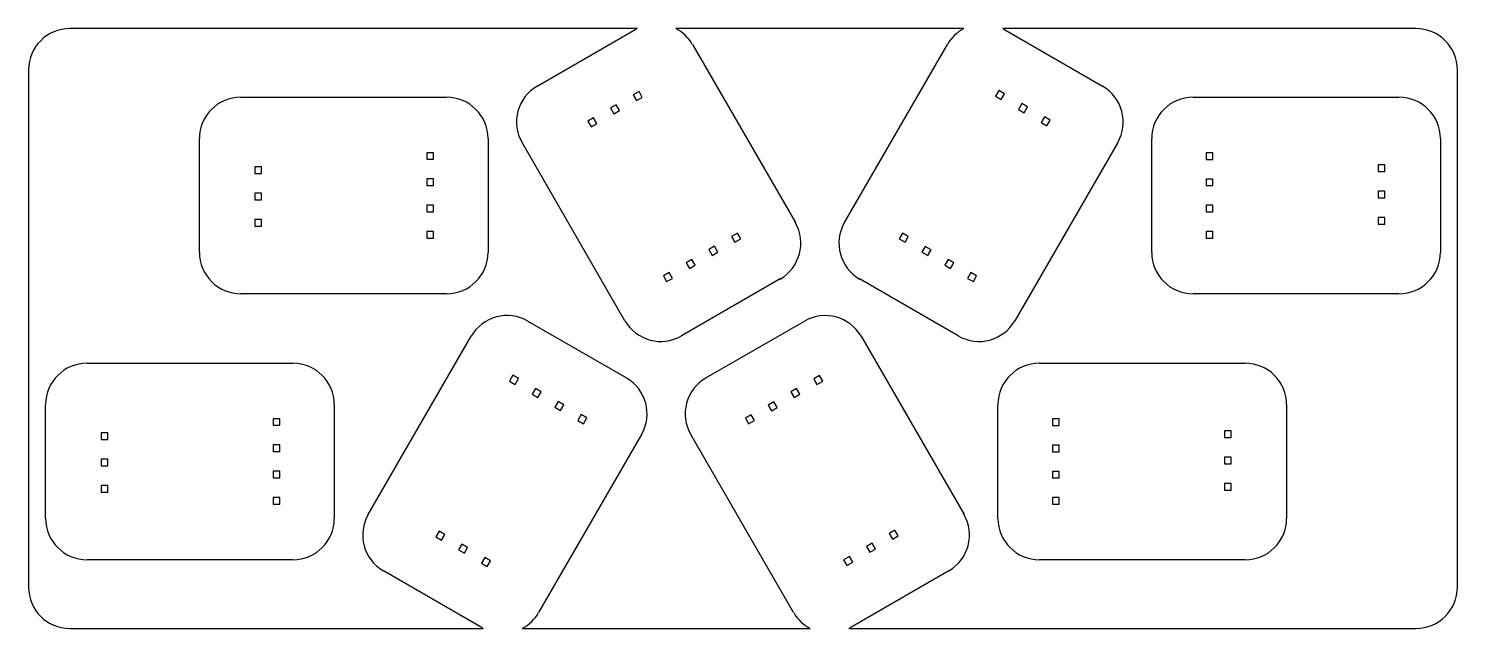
# Model space of a CAD drawing. Header units: millimetres. Extents: x -50 to 88, y -29 to 29.
import ezdxf

# ---------------------------------------------------------------- set-up
doc = ezdxf.new("R2010")
doc.units = ezdxf.units.MM
doc.layers.get('0').update_dxf_attribs({"linetype": 'CONTINUOUS'})

msp = doc.modelspace()

# ---------------------------------------------------------------- linework, layer by layer
for p, q in [((8.54, 29.06), (-46.23, 29.06)), ((-1.11, 23.49), (8.42, 28.99)), ((40.1, 29.06), (12.3, 29.06)), ((83.77, 29.06), (43.86, 29.06)), ((43.98, 29), (53.5, 23.5)), ((13.88, 27.53), (23.83, 10.31)), ((28.57, 10.31), (38.51, 27.53)), ((-50.23, 25.06), (-50.23, -24.94)), ((87.77, -24.94), (87.77, 25.06)), ((-29.73, 22.42), (-9.85, 22.42)), ((62.25, 22.42), (82.13, 22.42)), ((-33.73, 7.42), (-33.73, 18.42)), ((-5.85, 18.42), (-5.85, 7.42)), ((7.37, 0.81), (-2.57, 18.03)), ((54.97, 18.03), (45.03, 0.81)), ((58.25, 7.42), (58.25, 18.42)), ((86.13, 18.42), (86.13, 7.42)), ((22.36, 4.85), (12.84, -0.65)), ((39.56, -0.65), (30.04, 4.85)), ((-9.85, 3.42), (-29.73, 3.42)), ((82.13, 3.42), (62.25, 3.42)), ((-2.01, 0.78), (7.51, -4.72)), ((15.19, -4.72), (24.71, 0.78)), ((-17.42, -17.91), (-7.48, -0.69)), ((30.18, -0.69), (40.12, -17.91)), ((-44.58, -3.3), (-24.7, -3.3)), ((47.4, -3.3), (67.28, -3.3)), ((-48.58, -18.3), (-48.58, -7.3)), ((-20.7, -7.3), (-20.7, -18.3)), ((43.4, -18.3), (43.4, -7.3)), ((71.28, -7.3), (71.28, -18.3)), ((8.98, -10.19), (-0.97, -27.41)), ((23.66, -27.41), (13.72, -10.19)), ((-24.7, -22.3), (-44.58, -22.3)), ((-6.43, -28.87), (-15.96, -23.37)), ((38.65, -23.37), (29.13, -28.87)), ((67.28, -22.3), (47.4, -22.3)), ((-46.23, -28.94), (-6.31, -28.94)), ((-2.55, -28.94), (25.25, -28.94)), ((29.01, -28.94), (83.77, -28.94))]:
    msp.add_line(p, q)
for points in [[(8.5, 22.09), (9.05, 22.41), (8.73, 22.97), (8.18, 22.65)], [(43.72, 22.19), (44.04, 22.75), (43.49, 23.07), (43.17, 22.51)], [(5.98, 21.38), (6.3, 20.82), (6.85, 21.14), (6.53, 21.7)], [(45.69, 21.8), (45.37, 21.24), (45.92, 20.92), (46.24, 21.48)], [(4.65, 19.87), (4.33, 20.43), (3.78, 20.11), (4.1, 19.55)], [(47.57, 19.97), (48.12, 19.65), (48.44, 20.21), (47.89, 20.53)], [(-11.76, 17.06), (-11.76, 16.42), (-11.12, 16.42), (-11.12, 17.06)], [(64.16, 16.41), (64.16, 17.05), (63.52, 17.05), (63.52, 16.41)], [(-27.72, 15.04), (-27.72, 15.68), (-28.36, 15.68), (-28.36, 15.04)], [(80.12, 15.24), (80.76, 15.24), (80.76, 15.88), (80.12, 15.88)], [(-11.76, 13.88), (-11.12, 13.88), (-11.12, 14.52), (-11.76, 14.52)], [(64.16, 14.51), (63.52, 14.51), (63.52, 13.87), (64.16, 13.87)], [(-28.36, 12.5), (-27.72, 12.5), (-27.72, 13.14), (-28.36, 13.14)], [(80.76, 13.34), (80.12, 13.34), (80.12, 12.7), (80.76, 12.7)], [(-11.76, 11.34), (-11.12, 11.34), (-11.12, 11.98), (-11.76, 11.98)], [(64.16, 11.97), (63.52, 11.97), (63.52, 11.33), (64.16, 11.33)], [(-27.72, 10.6), (-28.36, 10.6), (-28.36, 9.96), (-27.72, 9.96)], [(80.12, 10.8), (80.12, 10.16), (80.76, 10.16), (80.76, 10.8)], [(-11.76, 9.44), (-11.76, 8.8), (-11.12, 8.8), (-11.12, 9.44)], [(18.23, 9.28), (17.67, 8.96), (17.99, 8.4), (18.55, 8.72)], [(34.74, 8.95), (34.18, 9.27), (33.86, 8.72), (34.42, 8.4)], [(64.16, 8.79), (64.16, 9.43), (63.52, 9.43), (63.52, 8.79)], [(15.47, 7.69), (15.79, 7.13), (16.35, 7.45), (16.03, 8.01)], [(36.38, 8), (36.06, 7.45), (36.62, 7.13), (36.94, 7.68)], [(13.28, 6.42), (13.6, 5.86), (14.15, 6.18), (13.83, 6.74)], [(38.58, 6.73), (38.26, 6.18), (38.82, 5.86), (39.14, 6.41)], [(11.63, 5.47), (11.08, 5.15), (11.4, 4.59), (11.95, 4.91)], [(41.34, 5.14), (40.78, 5.46), (40.46, 4.91), (41.02, 4.59)], [(-3.79, -5.02), (-3.23, -5.34), (-2.91, -4.78), (-3.47, -4.46)], [(25.92, -5.35), (26.47, -5.03), (26.15, -4.48), (25.6, -4.8)], [(-1.03, -6.61), (-0.71, -6.05), (-1.27, -5.73), (-1.59, -6.29)], [(24.27, -6.3), (23.95, -5.75), (23.4, -6.07), (23.72, -6.62)], [(1.16, -7.88), (1.48, -7.32), (0.93, -7), (0.61, -7.56)], [(2.81, -8.83), (3.36, -9.15), (3.68, -8.59), (3.13, -8.27)], [(22.07, -7.57), (21.75, -7.02), (21.2, -7.34), (21.52, -7.89)], [(-26.61, -8.66), (-26.61, -9.3), (-25.97, -9.3), (-25.97, -8.66)], [(19.32, -9.16), (19.87, -8.84), (19.55, -8.29), (19, -8.61)], [(49.31, -9.31), (49.31, -8.67), (48.67, -8.67), (48.67, -9.31)], [(-42.57, -10.68), (-42.57, -10.04), (-43.21, -10.04), (-43.21, -10.68)], [(65.27, -10.48), (65.91, -10.48), (65.91, -9.84), (65.27, -9.84)], [(-26.61, -11.84), (-25.97, -11.84), (-25.97, -11.2), (-26.61, -11.2)], [(49.31, -11.21), (48.67, -11.21), (48.67, -11.85), (49.31, -11.85)], [(65.91, -12.38), (65.27, -12.38), (65.27, -13.02), (65.91, -13.02)], [(-43.21, -13.22), (-42.57, -13.22), (-42.57, -12.58), (-43.21, -12.58)], [(-26.61, -14.38), (-25.97, -14.38), (-25.97, -13.74), (-26.61, -13.74)], [(49.31, -13.75), (48.67, -13.75), (48.67, -14.39), (49.31, -14.39)], [(-42.57, -15.12), (-43.21, -15.12), (-43.21, -15.76), (-42.57, -15.76)], [(65.27, -14.92), (65.27, -15.56), (65.91, -15.56), (65.91, -14.92)], [(-26.61, -16.28), (-26.61, -16.92), (-25.97, -16.92), (-25.97, -16.28)], [(49.31, -16.93), (49.31, -16.29), (48.67, -16.29), (48.67, -16.93)], [(-10.02, -19.85), (-10.57, -19.53), (-10.89, -20.08), (-10.34, -20.4)], [(32.89, -19.75), (33.21, -20.31), (33.77, -19.99), (33.45, -19.43)], [(-8.14, -21.67), (-7.82, -21.12), (-8.37, -20.8), (-8.69, -21.35)], [(-6.17, -22.07), (-6.49, -22.62), (-5.94, -22.94), (-5.62, -22.39)], [(29.05, -21.97), (28.49, -22.29), (28.81, -22.85), (29.37, -22.53)], [(31.57, -21.26), (31.25, -20.7), (30.69, -21.02), (31.01, -21.58)]]:
    msp.add_lwpolyline(points, close=True)
for centre, start, end in [((-46.23, 25.06), 90, 180), ((83.77, 25.06), 0, 90), ((-9.85, 18.42), 0, 90), ((62.25, 18.42), 90, 180), ((20.36, 8.31), -60, 30), ((32.04, 8.31), 150, 240), ((-9.85, 7.42), 270, 360), ((62.25, 7.42), 180, 270), ((-4.01, -2.69), 60, 150), ((10.84, 2.81), 210, 300), ((26.71, -2.69), 30, 120), ((41.56, 2.81), 240, 330), ((-24.7, -7.3), 0, 90), ((47.4, -7.3), 90, 180), ((5.51, -8.19), -30, 60), ((17.19, -8.19), 120, 210), ((-24.7, -18.3), 270, 360), ((47.4, -18.3), 180, 270), ((-46.23, -24.94), 180, 270), ((83.77, -24.94), 270, 360)]:
    msp.add_arc(centre, 4, start, end)
for centre, major_axis, start_param, end_param in [((10.42, 25.53), (-2, 3.46), 6.248736, 6.283185), ((10.42, 25.53), (-2, 3.46), 4.712389, 5.270569), ((41.98, 25.53), (2, 3.46), 1.013401, 1.570796), ((41.98, 25.53), (2, 3.46), 0, 0.033665), ((0.89, 20.03), (-2, 3.46), 6.283185, 7.853982), ((51.5, 20.03), (2, 3.46), 4.712389, 6.283185), ((-29.73, 18.42), (-4, 0), 4.712389, 6.283185), ((82.13, 18.42), (4, 0), 0, 1.570796), ((-29.73, 7.42), (-4, 0), 6.283185, 7.853982), ((82.13, 7.42), (4, 0), 4.712389, 6.283185), ((-44.58, -7.3), (-4, 0), 4.712389, 6.283185), ((67.28, -7.3), (4, 0), 6.283185, 7.853982), ((-13.96, -19.91), (-2, -3.46), 4.712389, 6.283185), ((36.65, -19.91), (2, -3.46), 0, 1.570796), ((-44.58, -18.3), (-4, 0), 0, 1.570796), ((67.28, -18.3), (4, 0), 4.712389, 6.283185), ((-4.43, -25.41), (-2, -3.46), 1.012586, 1.570796), ((27.13, -25.41), (2, -3.46), 4.712389, 5.269782), ((-4.43, -25.41), (-2, -3.46), 6.283185, 6.317665), ((27.13, -25.41), (2, -3.46), 6.249523, 6.283185)]:
    msp.add_ellipse(centre, major_axis=major_axis, ratio=0.999848, start_param=start_param, end_param=end_param)

doc.saveas('drawing.dxf')
